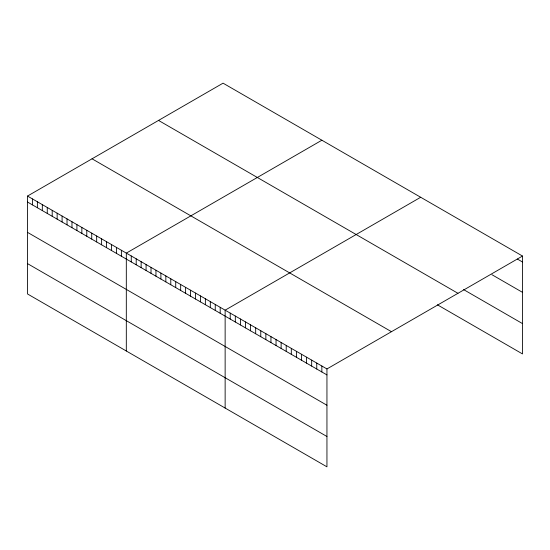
<?xml version="1.0" encoding="UTF-8"?>
<svg xmlns="http://www.w3.org/2000/svg" width="550" height="550" viewBox="0 0 550 550"><rect width="100%" height="100%" fill="white"/><g stroke="black" fill="none" stroke-linecap="round" stroke-linejoin="round"><path stroke-width="0.82" d="M27.5 196.068L326.947 368.947L326.947 466.833L27.5 293.954L27.5 196.068L223.053 83.167L522.5 256.046L522.5 353.932L437.415 304.81M321.874 140.216L126.314 253.117L126.314 351.003M420.688 197.264L225.136 310.173L225.136 408.059M326.947 368.947L522.5 256.046M517.413 259.071L522.5 262.006M491.954 274.711L522.5 292.346M463.595 289.589L522.5 323.599M158.524 120.422L457.964 293.308M92.036 158.806L391.476 331.691M27.5 202.029L326.947 374.908M27.5 232.361L326.947 405.247M27.5 263.615L326.947 436.501M321.853 366.011L321.853 371.972M316.766 363.069L316.766 369.029M311.671 360.133L311.671 366.094M306.584 357.191L306.584 363.151M301.496 354.255L301.496 360.216M296.402 351.312L296.402 357.273M291.314 348.377L291.314 354.337M286.22 345.434L286.22 351.395M281.132 342.499L281.132 348.459M276.038 339.563L276.038 345.517M270.951 336.621L270.951 342.581M265.856 333.685L265.856 339.639M260.769 330.743L260.769 336.703M255.674 327.807L255.674 333.761M250.587 324.864L250.587 330.825M245.499 321.929L245.499 327.882M240.405 318.986L240.405 324.947M235.317 316.051L235.317 322.004M230.223 313.108L230.223 319.069M220.192 307.319L220.192 313.28M215.249 304.466L215.249 310.427M210.313 301.613L210.313 307.574M205.37 298.76L205.37 304.721M200.427 295.907L200.427 301.868M195.491 293.054L195.491 299.014M190.548 290.201L190.548 296.161M185.604 287.347L185.604 293.308M180.668 284.494L180.668 290.455M175.725 281.641L175.725 287.602M170.782 278.788L170.782 284.749M165.846 275.942L165.846 281.896M160.903 273.089L160.903 279.043M155.959 270.236L155.959 276.196M151.023 267.382L151.023 273.343M146.08 264.529L146.08 270.49M141.137 261.676L141.137 267.637M136.201 258.823L136.201 264.784M131.257 255.97L131.257 261.931M121.378 250.264L121.378 256.224M116.435 247.411L116.435 253.371M111.492 244.558L111.492 250.518M106.556 241.704L106.556 247.665M101.613 238.858L101.613 244.812M96.669 236.005L96.669 241.966M91.733 233.152L91.733 239.113M86.79 230.299L86.79 236.259M81.847 227.446L81.847 233.406M76.911 224.593L76.911 230.553M71.968 221.739L71.968 227.7M67.024 218.886L67.024 224.847M62.088 216.033L62.088 221.994M57.145 213.18L57.145 219.141M52.202 210.327L52.202 216.288M47.266 207.474L47.266 213.434M42.323 204.627L42.323 210.581M37.379 201.774L37.379 207.728M32.443 198.921L32.443 204.882"/></g></svg>
